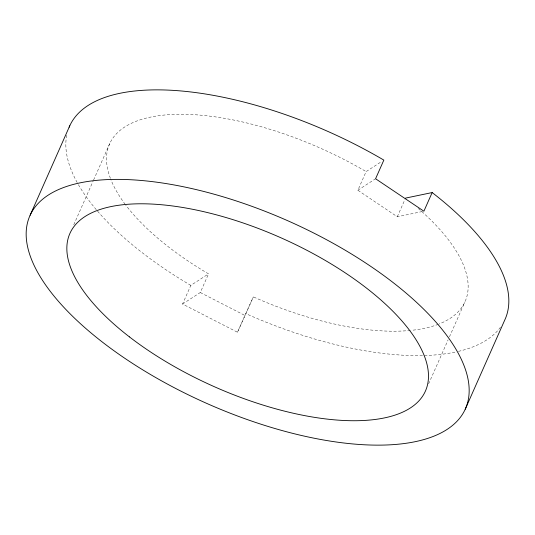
<?xml version="1.0" encoding="UTF-8"?>
<svg xmlns="http://www.w3.org/2000/svg" width="535" height="535" viewBox="0 0 535 535"><rect width="100%" height="100%" fill="white"/><g stroke="black" fill="none" stroke-linecap="round" stroke-linejoin="round"><path stroke-width="0.4" stroke-dasharray="2.67 2.01" d="M73.77 224.747L93.264 180.75M93.605 179.987L109.735 143.574M410.419 330.436A194.446 81.561 23.9 0 1 253.363 296.892L237.453 332.228L182.562 304.034L190.828 285.382L208.556 273.88A194.446 81.561 23.9 0 1 125.758 205.072M182.562 304.034L200.291 292.525L208.556 273.88M237.453 332.228L253.363 296.892M422.282 211.546L397.291 216.755L357.855 190.253L366.114 171.601L381.796 161.423M397.291 216.755L404.895 199.595M428.622 383.842L448.123 339.839M449.467 336.803L464.928 301.907M357.855 190.253L375.577 178.75M200.291 292.525L245.097 315.543M500.452 327.253A238.195 99.911 23.9 0 1 456.756 351.756M454.937 352.144A238.195 99.911 23.9 0 1 423.412 355.548M422.53 355.568A238.195 99.911 23.9 0 1 245.719 313.577M190.828 285.382A238.195 99.911 23.9 0 1 78.117 184.174M77.214 182.569A238.195 99.911 23.9 0 1 66.982 134.024M418.296 208.489A194.446 81.561 23.9 0 1 439.175 323.963M438.412 324.257A194.446 81.561 23.9 0 1 411.221 330.356M125.25 204.403A194.446 81.561 23.9 0 1 110.705 179.165M110.404 178.369A194.446 81.561 23.9 0 1 175.928 114.336A194.446 81.561 23.9 0 1 366.114 171.601"/><path stroke-width="0.8" d="M30.107 215.277L69.777 125.758M405.557 198.104L432.153 192.56L423.894 211.211L375.577 178.75L383.842 160.099A238.195 99.911 23.9 0 0 69.149 127.203M465.223 409.242A238.195 99.911 23.9 0 0 174.932 185.103A238.195 99.911 23.9 0 0 102.847 342.44A238.195 99.911 23.9 0 0 465.223 409.242L504.893 319.723A238.195 99.911 23.9 0 0 432.153 192.56M129.443 336.896A194.446 81.561 23.9 0 0 425.265 391.426A194.446 81.561 23.9 0 0 188.287 208.456A194.446 81.561 23.9 0 0 129.443 336.896"/></g></svg>
